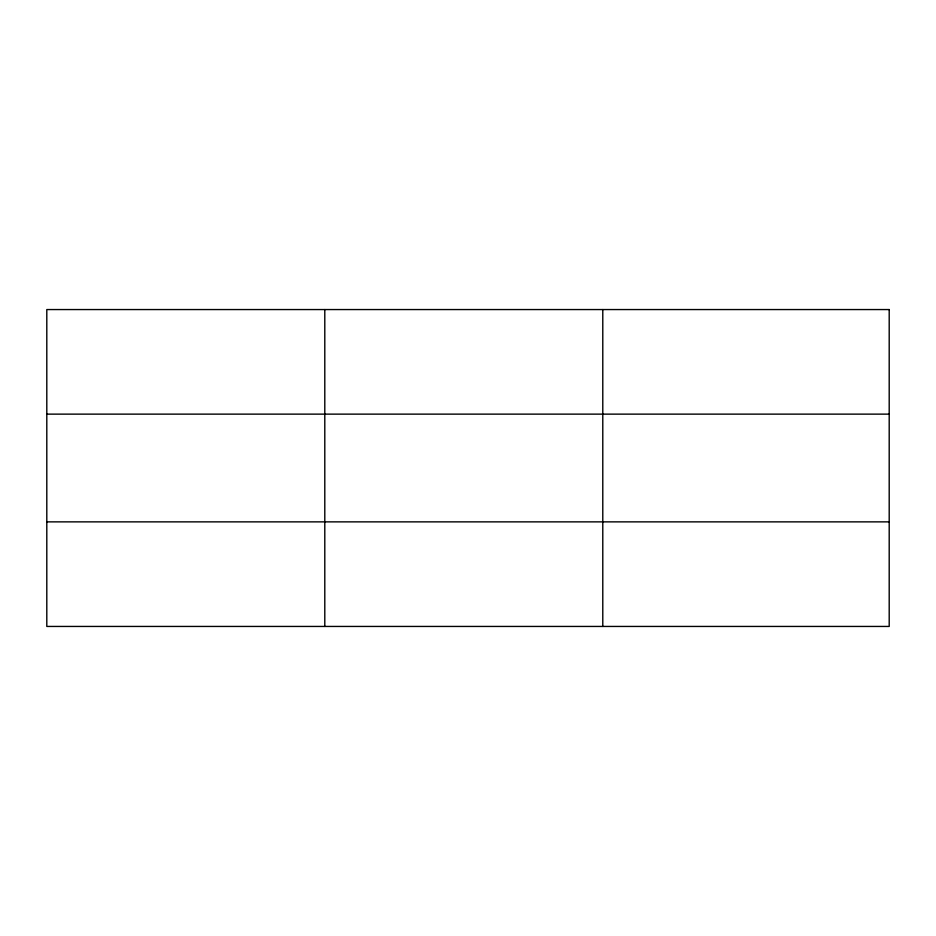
<?xml version="1.0" encoding="UTF-8"?>
<svg xmlns="http://www.w3.org/2000/svg" width="936" height="936" viewBox="0 0 936 936"><rect width="100%" height="100%" fill="white"/><g stroke="black" fill="none" stroke-linecap="round" stroke-linejoin="round"><path stroke-width="1.4" d="M324.792 626.441L324.792 309.559M602.784 626.441L602.784 309.559M46.8 414.133L889.2 414.133M46.8 521.867L889.2 521.867M889.2 309.559L889.2 626.441L46.8 626.441L46.8 309.559L889.2 309.559"/></g></svg>
